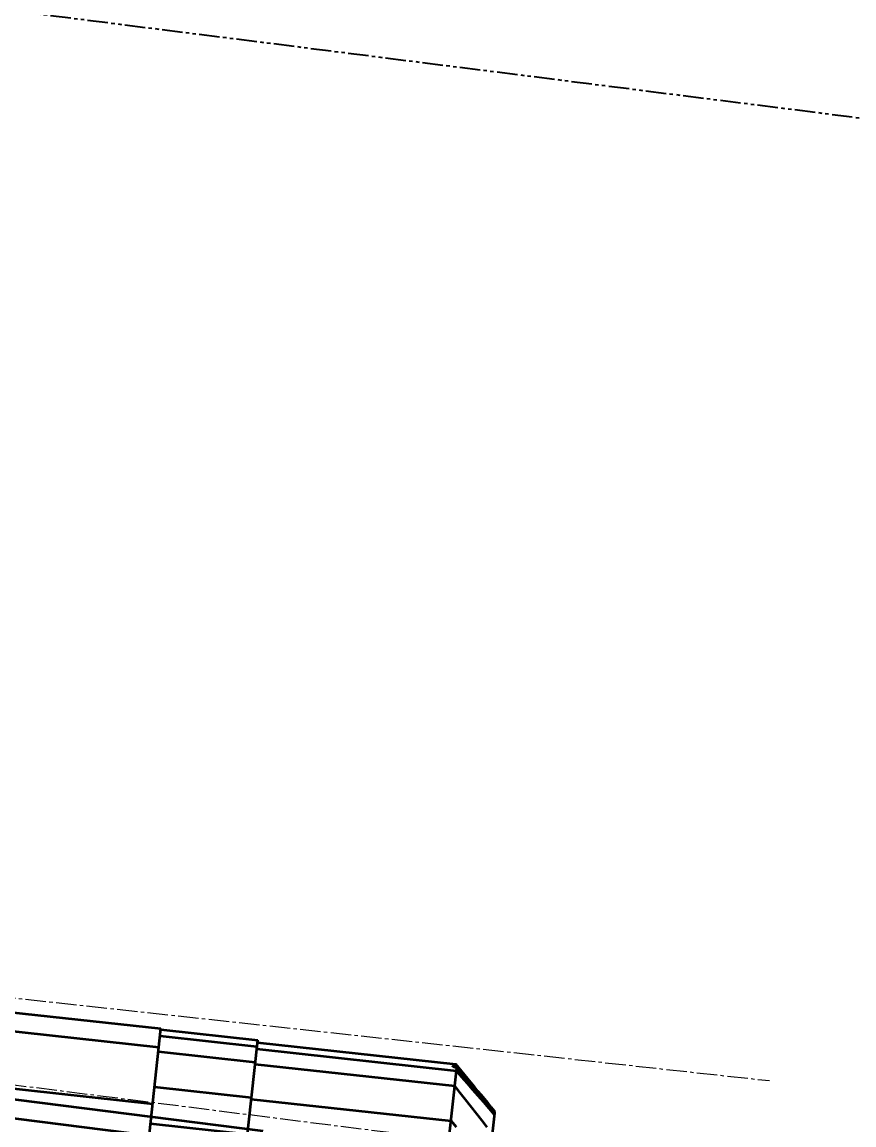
# Model space of a CAD drawing. Header units: millimetres. Extents: x -50460 to 50460, y -35640 to 35640.
# Drawn here: x 18872 to 19360, y -3722 to -3075 of the extents above; entities that cross this region are included whole.
import ezdxf

# ---------------------------------------------------------------- set-up
doc = ezdxf.new("R2010")
doc.units = ezdxf.units.MM
doc.linetypes.add('双点画线', pattern=[22, 12, -2, 2, -2, 2, -2])
doc.linetypes.add('点画线', pattern=[18, 12, -2, 2, -2])
doc.layers.get('0').update_dxf_attribs({"lineweight": 35})
for name, color, linetype, lineweight in [('7', 30, '双点画线', 18), ('CDRAFT0', 7, 'Continuous', 15), ('EB0', 7, 'Continuous', 15), ('中心线层', 1, '点画线', 18), ('尺寸线层', 4, 'Continuous', 18)]:
    doc.layers.add(name, color=color, linetype=linetype, lineweight=lineweight)
doc.styles.get("Standard").update_dxf_attribs({"font": ''})
doc.styles.get('Standard').set_extended_font_data('宋体')
doc.dimstyles.new('AM_DEMATIC$0', dxfattribs={"dimscale": 120, "dimtxt": 3, "dimasz": 1.5, "dimexe": 1, "dimexo": 0, "dimgap": 1, "dimtad": 1, "dimdsep": 46, "dimtxsty": 'Standard', "dimblk": '_CAXARROW', "dimcen": 0, "dimdle": 3, "dimclrd": 256, "dimclre": 256, "dimclrt": 2, "dimadec": 0, "dimazin": 2, "dimtfac": 0.707107, "dimtdec": 3, "dimtmove": 0, "dimatfit": 3, "dimfxl": 1, "dimfrac": 2, "dimtolj": 1, "dimlwd": 18, "dimarcsym": 0})

# ---------------------------------------------------------------- blocks, each defined once
blk = doc.blocks.new('*X513')
at = {"layer": '尺寸线层', "linetype": 'Continuous', "lineweight": 18, "transparency": 16777216}
for points in [[(22089.95, -1589.73), (22112.45, -1769.73), (22067.45, -1769.73)], [(22089.95, -15589.73), (22112.45, -15409.73), (22067.45, -15409.73)]]:
    blk.add_hatch(color=256, dxfattribs=at).paths.add_polyline_path(points, flags=0)
at = {"layer": '尺寸线层', "transparency": 16777216}
for p, q in [((14580.26, -1589.73), (22209.95, -1589.73)), ((14580.26, -15589.73), (22209.95, -15589.73))]:
    blk.add_line(p, q, dxfattribs=at)
at = {"layer": '尺寸线层', "linetype": 'Continuous', "lineweight": 18, "transparency": 16777216}
blk.add_line((22089.95, -1589.73), (22089.95, -15589.73), dxfattribs=at)
at = {"layer": '尺寸线层', "color": 2, "transparency": 16777216, "insert": (21789.95, -8576.73), "char_height": 360, "width": 2392, "attachment_point": 5, "rotation": 90, "line_spacing_factor": 1.37}
blk.add_mtext('14000', dxfattribs=at)
blk = doc.blocks.new('_CAXARROW')
blk.add_hatch(color=0).paths.add_polyline_path([(0, 0), (-1, 0.125), (-1, -0.125)], flags=0)
blk = doc.blocks.new('*X595')
at = {"layer": 'CDRAFT0', "color": 1, "linetype": 'Continuous', "lineweight": 35}
for p, q in [((252.29, -6.54), (480.42, -31.55)), ((251.09, -17.49), (479.22, -42.5)), ((456.23, -252.22), (480.42, -31.55)), ((480.37, -32.04), (537.13, -38.27)), ((479.96, -35.82), (536.72, -42.04)), ((513.04, -257.95), (537.13, -38.27)), ((478.95, -44.95), (535.71, -51.17)), ((536.55, -43.52), (653.75, -56.37)), ((536.97, -39.76), (653.28, -52.51)), ((247.45, -50.69), (475.58, -75.7)), ((535.59, -52.34), (652.78, -65.19)), ((646.7, -120.67), (653.94, -54.66)), ((651.59, -53.64), (651.61, -53.59)), ((651.59, -53.69), (651.59, -53.64)), ((651.61, -53.74), (651.59, -53.69)), ((651.61, -53.59), (651.65, -53.54)), ((651.65, -53.8), (651.61, -53.74)), ((651.65, -53.54), (651.71, -53.5)), ((651.71, -53.87), (651.65, -53.8)), ((651.71, -53.5), (651.78, -53.46)), ((651.8, -53.93), (651.71, -53.87)), ((651.74, -52.5), (651.75, -52.48)), ((651.75, -52.52), (651.74, -52.5)), ((651.75, -52.48), (651.79, -52.47)), ((651.78, -52.54), (651.75, -52.52)), ((651.83, -52.57), (651.78, -52.54)), ((651.78, -53.46), (651.86, -53.43)), ((651.79, -52.47), (651.85, -52.46)), ((651.91, -54), (651.8, -53.93)), ((651.9, -52.6), (651.83, -52.57)), ((651.85, -52.46), (651.94, -52.45)), ((651.86, -53.43), (651.95, -53.4)), ((652, -52.63), (651.9, -52.6)), ((652.05, -54.07), (651.91, -54)), ((651.94, -52.45), (652.04, -52.45)), ((651.95, -53.4), (652.04, -53.38)), ((652.12, -52.67), (652, -52.63)), ((652.04, -52.45), (652.16, -52.45)), ((652.04, -53.38), (652.12, -53.36)), ((652.21, -54.14), (652.05, -54.07)), ((652.25, -52.7), (652.12, -52.67)), ((652.12, -53.36), (652.21, -53.34)), ((652.16, -52.45), (652.27, -52.46)), ((652.21, -53.34), (652.28, -53.33)), ((652.39, -54.21), (652.21, -54.14)), ((652.37, -52.74), (652.25, -52.7)), ((652.27, -52.46), (652.38, -52.46)), ((652.28, -53.33), (652.38, -53.31)), ((652.62, -53.72), (652.28, -53.33)), ((652.46, -52.76), (652.37, -52.74)), ((652.38, -52.46), (652.48, -52.47)), ((652.38, -53.31), (652.48, -53.29)), ((652.59, -54.28), (652.39, -54.21)), ((652.57, -52.79), (652.46, -52.76)), ((652.53, -52.53), (652.48, -52.47)), ((652.48, -52.47), (652.59, -52.47)), ((652.48, -53.29), (652.6, -53.27)), ((652.59, -52.6), (652.53, -52.53)), ((652.68, -52.82), (652.57, -52.79)), ((652.59, -52.47), (652.71, -52.48)), ((652.65, -52.67), (652.59, -52.6)), ((652.81, -54.36), (652.59, -54.28)), ((652.6, -53.27), (652.71, -53.24)), ((652.78, -53.91), (652.62, -53.72)), ((652.71, -52.74), (652.65, -52.67)), ((652.79, -52.86), (652.68, -52.82)), ((652.71, -52.48), (652.85, -52.49)), ((652.76, -52.81), (652.71, -52.74)), ((652.71, -53.24), (652.82, -53.21)), ((652.82, -52.88), (652.76, -52.81)), ((652.95, -54.11), (652.78, -53.91)), ((652.89, -52.9), (652.79, -52.86)), ((653.05, -54.43), (652.81, -54.36)), ((652.82, -53.21), (652.91, -53.17)), ((652.85, -52.49), (652.98, -52.49)), ((652.97, -52.95), (652.89, -52.9)), ((652.91, -53.17), (652.99, -53.13)), ((653.28, -54.5), (652.95, -54.11)), ((653.02, -53), (652.97, -52.95)), ((652.98, -52.49), (653.09, -52.5)), ((652.99, -53.13), (653.03, -53.09)), ((653.05, -53.04), (653.02, -53)), ((654.82, -55.13), (653.02, -53)), ((653.03, -53.09), (653.05, -53.04)), ((653.32, -54.51), (653.05, -54.43)), ((653.09, -52.5), (653.19, -52.51)), ((653.19, -52.51), (653.25, -52.51)), ((653.25, -52.51), (653.28, -52.51)), ((655.05, -54.64), (653.28, -52.51)), ((653.61, -54.58), (653.32, -54.51)), ((653.94, -54.66), (653.61, -54.58)), ((656.94, -60.04), (653.75, -56.37)), ((656.85, -58.13), (653.94, -54.66)), ((656.63, -57.26), (654.82, -55.13)), ((656.82, -56.77), (655.05, -54.64)), ((658.44, -59.4), (656.63, -57.26)), ((658.6, -58.91), (656.82, -56.77)), ((660.43, -62.4), (656.85, -58.13)), ((660.13, -63.71), (656.94, -60.04)), ((660.25, -61.54), (658.44, -59.4)), ((660.38, -61.05), (658.6, -58.91)), ((663.32, -67.39), (660.13, -63.71)), ((662.23, -63.89), (660.25, -61.54)), ((662.35, -63.43), (660.38, -61.05)), ((664.42, -67.16), (660.43, -62.4)), ((664.22, -66.24), (662.23, -63.89)), ((664.33, -65.8), (662.35, -63.43)), ((476.67, -65.76), (533.43, -71.98)), ((655.93, -69.22), (652.78, -65.19)), ((659.09, -73.24), (655.93, -69.22)), ((666.51, -71.06), (663.32, -67.39)), ((666.21, -68.59), (664.22, -66.24)), ((666.31, -68.19), (664.33, -65.8)), ((668.55, -72.09), (664.42, -67.16)), ((668.21, -70.96), (666.21, -68.59)), ((668.3, -70.57), (666.31, -68.19)), ((669.7, -74.73), (666.51, -71.06)), ((670.22, -73.33), (668.21, -70.96)), ((670.29, -72.97), (668.3, -70.57)), ((533.33, -72.9), (650.53, -85.75)), ((668.54, -85.32), (659.09, -73.24)), ((672.55, -76.86), (668.55, -72.09)), ((672.89, -78.4), (669.7, -74.73)), ((672.23, -75.7), (670.22, -73.33)), ((672.28, -75.37), (670.29, -72.97)), ((674.24, -78.08), (672.23, -75.7)), ((674.28, -77.77), (672.28, -75.37)), ((676.18, -81.19), (672.55, -76.86)), ((658.01, -246.9), (676.18, -81.19)), ((676.08, -82.08), (672.89, -78.4)), ((676.26, -80.47), (674.24, -78.08)), ((676.29, -80.18), (674.28, -77.77)), ((675.5, -80.37), (675.36, -80.21)), ((675.63, -80.53), (675.5, -80.37)), ((675.77, -80.69), (675.63, -80.53)), ((675.91, -80.85), (675.77, -80.69)), ((676.04, -81.01), (675.91, -80.85)), ((676.18, -81.17), (676.04, -81.01)), ((676.18, -81.17), (676.26, -80.47)), ((676.18, -81.19), (676.18, -81.17)), ((676.26, -80.47), (676.29, -80.18)), ((474.32, -87.24), (531.08, -93.46)), ((653.72, -89.42), (650.53, -85.75)), ((671.69, -89.35), (668.54, -85.32))]:
    blk.add_line(p, q, dxfattribs=at)
blk = doc.blocks.new('*X593')
at = {"layer": '尺寸线层'}
blk.add_blockref('*X595', (3196.17, -531), dxfattribs=at)
blk = doc.blocks.new('*X566')
at = {"layer": '中心线层', "linetype": '点画线', "lineweight": 18}
blk.add_line((-4378, 329.1), (817.65, -240.54), dxfattribs=at)
at = {"layer": 'EB0'}
blk.add_blockref('*X593', (-3215.73, 352.57), dxfattribs=at)
blk = doc.blocks.new('*X628')
at = {"layer": 'CDRAFT0', "color": 1, "linetype": 'Continuous', "lineweight": 35}
for p, q in [((252.14, -10.78), (479.82, -39.63)), ((250.76, -21.71), (478.44, -50.56))]:
    blk.add_line(p, q, dxfattribs=at)
blk = doc.blocks.new('*X626')
at = {"layer": '尺寸线层'}
blk.add_blockref('*X628', (3186.78, -584.69), dxfattribs=at)
blk = doc.blocks.new('*X599')
at = {"layer": '7', "linetype": '双点画线', "lineweight": 25}
blk.add_line((-4250.57, 1017.34), (873.55, 368.12), dxfattribs=at)
at = {"layer": '中心线层', "linetype": '点画线', "lineweight": 18}
blk.add_line((-4371.85, 402.71), (813.48, -254.27), dxfattribs=at)
at = {"layer": 'EB0'}
blk.add_blockref('*X626', (-3209.34, 406.62), dxfattribs=at)

msp = doc.modelspace()

# ---------------------------------------------------------------- linework, layer by layer
at = {"layer": '7', "linetype": '双点画线', "lineweight": 25}
msp.add_arc((17505.258, -4714.726), 1600, 0, 90, dxfattribs=at)

# ---------------------------------------------------------------- dimensions: what is measured, and where the dimension line sits
at = {"layer": '尺寸线层'}
dim = msp.add_linear_dim(base=(22089.946, -15589.726), p1=(14580.258, -1589.726), p2=(14580.258, -15589.726), angle=270, dimstyle='AM_DEMATIC$0', override={"dimsah": 1, "dimtfill": 1, "dimtzin": 8}, dxfattribs=at)
dim.commit()
dim.dimension.update_dxf_attribs({"geometry": '*X513', "text_midpoint": (22089.946, -8589.726)})

# ---------------------------------------------------------------- next in the draw order: block references
msp.add_blockref('*X566', (18492.798, -3455.852), dxfattribs=at)

# ---------------------------------------------------------------- next in the draw order: block references
msp.add_blockref('*X599', (18556.05, -3508.146), dxfattribs=at)

doc.saveas('drawing.dxf')
